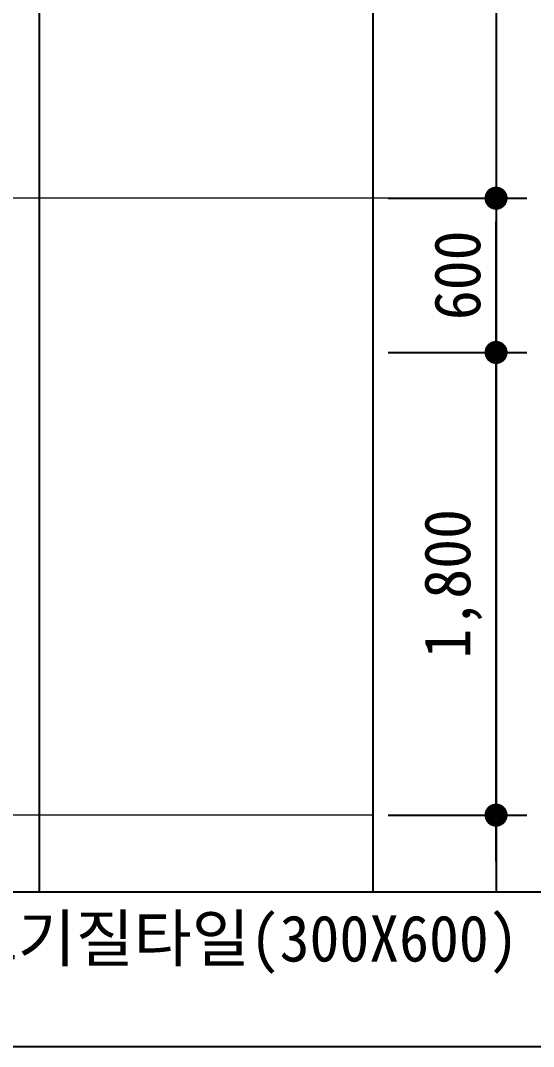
# Model space of a CAD drawing. Header units: millimetres. Extents: x -423835 to -174325, y -1379898 to -1311126.
# Drawn here: x -333722 to -331725, y -1379292 to -1375300 of the extents above; entities that cross this region are included whole.
import ezdxf
from ezdxf.enums import TextEntityAlignment as Align

# ---------------------------------------------------------------- set-up
doc = ezdxf.new("R2010")
doc.units = ezdxf.units.MM
doc.header["$LTSCALE"] = 100
doc.header["$MEASUREMENT"] = 0
doc.header["$PDSIZE"] = -10
doc.layers.get('0').update_dxf_attribs({"linetype": 'CONTINUOUS'})
doc.layers.get('Defpoints').update_dxf_attribs({"color": 153, "linetype": 'CONTINUOUS'})
doc.layers.add('A-DIMS', color=7, linetype='CONTINUOUS')
doc.layers.add('AA-AXIS-LINE-1', color=1, linetype='CONTINUOUS')
doc.layers.add('A-MKXS-TEXT1', color=3, linetype='CONTINUOUS', lineweight=25)
doc.layers.add('A-XXXX-FIN2', color=6, linetype='CONTINUOUS', lineweight=20)
doc.layers.add('A-XXXX-NPLT', color=144, linetype='CONTINUOUS', lineweight=0, plot=False)
doc.styles.add('HY울릉도L', font='')
doc.styles.add('돋움체', font='')
doc.styles.get('HY울릉도L').set_extended_font_data('HYwulM')
doc.styles.get('돋움체').set_extended_font_data('DotumChe')
doc.dimstyles.new('CDIM', dxfattribs={"dimtxt": 3, "dimasz": 1.5, "dimexe": 2, "dimexo": 1, "dimgap": 1, "dimtad": 1, "dimdec": 0, "dimrnd": 0.5, "dimzin": 0, "dimdsep": 32, "dimlunit": 6, "dimtxsty": 'HY울릉도L', "dimblk1": '_CIDOT', "dimblk2": '_CIDOT', "dimsah": 1, "dimcen": 5.5, "dimclrd": 2, "dimclre": 2, "dimclrt": 7, "dimadec": 0, "dimazin": 0, "dimtfac": 1, "dimtdec": 0, "dimtix": 1, "dimtmove": 2, "dimatfit": 1, "dimldrblk": '_CIDOT', "dimfxl": 1, "dimtolj": 1, "dimtzin": 0, "dimlwd": -1, "dimarcsym": 0})

# ---------------------------------------------------------------- blocks, each defined once
blk = doc.blocks.new('_CIDOT')
at = {"color": 0, "linetype": 'ByBlock'}
blk.add_line((2, 0), (-1, 0), dxfattribs=at)
at = {"color": 0, "linetype": 'ByBlock', "const_width": 0.5}
blk.add_lwpolyline([(-0.25, 0, 1), (0.25, 0, 1)], format="xyb", close=True, dxfattribs=at)
blk = doc.blocks.new('*D572')
at = {"layer": 'A-DIMS', "lineweight": -2, "transparency": 16777216}
for p, q in [((-332290.4, -1376591.6), (-331750.4, -1376591.6)), ((-332290.4, -1378391.6), (-331750.4, -1378391.6))]:
    blk.add_line(p, q, dxfattribs=at)
at = {"layer": 'A-DIMS', "transparency": 16777216}
blk.add_line((-331870.4, -1378301.6), (-331870.4, -1376681.6), dxfattribs=at)
at = {"layer": 'Defpoints', "color": 0, "transparency": 16777216}
for p in [(-332350.4, -1376591.6), (-331870.4, -1376591.6), (-332350.4, -1378391.6)]:
    blk.add_point(p, dxfattribs=at)
at = {"layer": 'A-DIMS', "transparency": 16777216, "xscale": 90, "yscale": 90, "zscale": 90}
for p, rotation in [((-331870.4, -1376591.6), 90), ((-331870.4, -1378391.6), 270)]:
    blk.add_blockref('_CIDOT', p, dxfattribs=dict(at, rotation=rotation))
at = {"layer": 'A-DIMS', "color": 3, "transparency": 16777216, "insert": (-332037.6, -1377491.6), "char_height": 180, "attachment_point": 5, "rotation": 90, "style": '돋움체'}
blk.add_mtext('\\A1;1,800', dxfattribs=at)
blk = doc.blocks.new('*D573')
at = {"layer": 'A-DIMS', "lineweight": -2, "transparency": 16777216}
for p, q in [((-332290.4, -1375991.6), (-331750.4, -1375991.6)), ((-332290.4, -1376591.6), (-331750.4, -1376591.6))]:
    blk.add_line(p, q, dxfattribs=at)
at = {"layer": 'A-DIMS', "transparency": 16777216}
blk.add_line((-331870.4, -1376501.6), (-331870.4, -1376081.6), dxfattribs=at)
at = {"layer": 'Defpoints', "color": 0, "transparency": 16777216}
for p in [(-332350.4, -1375991.6), (-331870.4, -1375991.6), (-332350.4, -1376591.6)]:
    blk.add_point(p, dxfattribs=at)
at = {"layer": 'A-DIMS', "transparency": 16777216, "xscale": 90, "yscale": 90, "zscale": 90}
for p, rotation in [((-331870.4, -1375991.6), 90), ((-331870.4, -1376591.6), 270)]:
    blk.add_blockref('_CIDOT', p, dxfattribs=dict(at, rotation=rotation))
at = {"layer": 'A-DIMS', "color": 3, "transparency": 16777216, "insert": (-332020.5, -1376291.6), "char_height": 180, "attachment_point": 5, "rotation": 90, "style": '돋움체'}
blk.add_mtext('\\A1;600', dxfattribs=at)

msp = doc.modelspace()

# ---------------------------------------------------------------- linework, layer by layer
at = {"color": 3, "ltscale": 2}
msp.add_line((-373435.4, -1379291.6), (-329350.4, -1379291.6), dxfattribs=at)
at = {"layer": 'A-XXXX-FIN2'}
msp.add_line((-332350.4, -1378391.6), (-337125.4, -1378391.6), dxfattribs=at)
at = {"layer": 'A-XXXX-NPLT'}
msp.add_line((-332180.4, -1375991.6), (-338055.4, -1375991.6), dxfattribs=at)
at = {"layer": 'AA-AXIS-LINE-1'}
msp.add_line((-333650.4, -1375113.9), (-333650.4, -1378691.6), dxfattribs=at)
at = {"layer": 'Defpoints'}
for p, q in [((-332350.4, -1373673.9), (-332350.4, -1378691.6)), ((-331870.4, -1373673.9), (-331870.4, -1378691.6)), ((-329830.4, -1378691.6), (-351392.9, -1378691.6))]:
    msp.add_line(p, q, dxfattribs=at)

# ---------------------------------------------------------------- texts
at = {"layer": 'A-MKXS-TEXT1', "style": '돋움체'}
msp.add_text('THK7 도기질타일(300X600)', height=180, dxfattribs=at).set_placement((-334540.6, -1378871.1), align=Align.MIDDLE_LEFT)

# ---------------------------------------------------------------- dimensions: what is measured, and where the dimension line sits
at = {"layer": 'A-DIMS'}
for base, p1, p2, picture, middle in [((-331870.4, -1375991.6), (-332350.4, -1376591.6), (-332350.4, -1375991.6), '*D573', (-332020.5, -1376291.6)), ((-331870.4, -1376591.6), (-332350.4, -1378391.6), (-332350.4, -1376591.6), '*D572', (-332037.6, -1377491.6))]:
    dim = msp.add_linear_dim(base=base, p1=p1, p2=p2, angle=90, dimstyle='CDIM', override={"dimscale": 60, "dimtxsty": '돋움체', "dimclrd": 256, "dimclre": 256, "dimclrt": 3}, dxfattribs=at)
    dim.commit()
    dim.dimension.update_dxf_attribs({"geometry": picture, "text_midpoint": middle})

doc.saveas('drawing.dxf')
